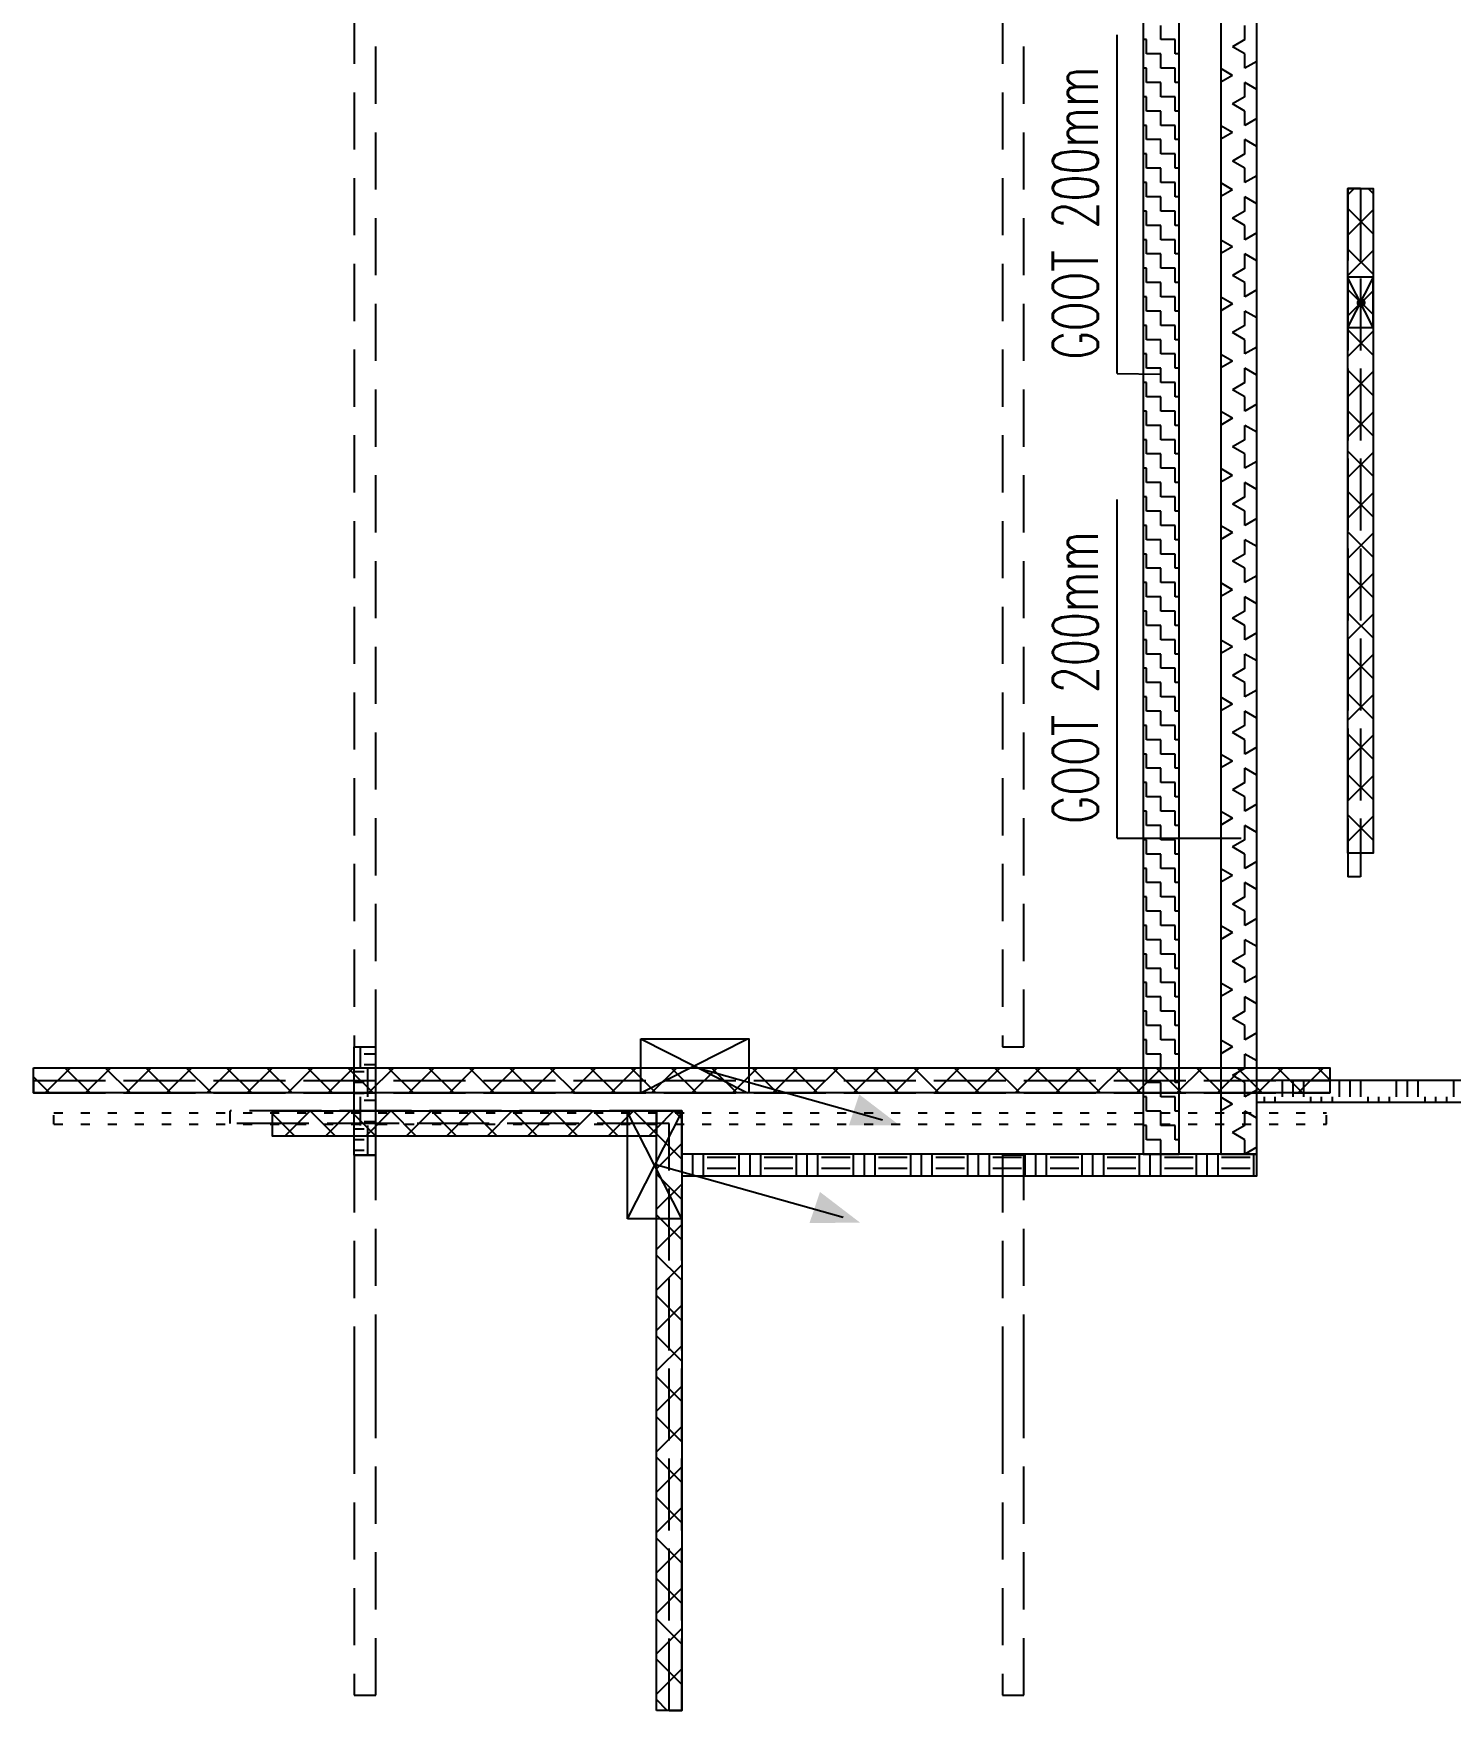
# Model space of a CAD drawing. Header units: millimetres. Extents: x -3262 to 113612, y 0 to 217318.
# Drawn here: x 55027 to 62897, y 26138 to 35454 of the extents above; entities that cross this region are included whole.
import ezdxf

# ---------------------------------------------------------------- set-up
doc = ezdxf.new("R2010")
doc.units = ezdxf.units.MM
doc.header["$LTSCALE"] = 100
for name, pattern in [('E_GOOT3', [5, 4, -1]), ('HIDDEN2', [4.7625, 3.175, -1.5875]), ('SMALL_DASH', [1.5, 0.5, -1])]:
    doc.linetypes.add(name, pattern=pattern)
for name, color, linetype in [('ByLayer', 2, 'Continuous'), ('EL6131--_ENERGIEBEDR (1996)', 2, 'Continuous'), ('EL6131--_GEBOUWINST (1996)', 2, 'Continuous'), ('EL6131--_WG', 3, 'Continuous'), ('EL6131--_WG_D', 52, 'Continuous')]:
    doc.layers.add(name, color=color, linetype=linetype)
doc.styles.add('buro-018', font='BUROFONT.shx', dxfattribs={"height": 180})
doc.styles.add('ROMANS', font='ROMANS', dxfattribs={"width": 0.7})

# ---------------------------------------------------------------- blocks, each defined once
blk = doc.blocks.new('*X57')
at = {"color": 0}
for p, q in [((11037.842437, 19569.085752), (11097.8874, 19629.130715)), ((11268.2465, 19489.130715), (11128.2465, 19629.130715)), ((11182.393803, 19489.130715), (11322.393803, 19629.130715)), ((11492.752903, 19489.130715), (11352.752903, 19629.130715)), ((11406.900206, 19489.130715), (11546.900206, 19629.130715)), ((11717.259306, 19489.130715), (11577.259306, 19629.130715)), ((11631.406609, 19489.130715), (11771.406609, 19629.130715)), ((11941.765709, 19489.130715), (11801.765709, 19629.130715)), ((11855.913012, 19489.130715), (11995.913012, 19629.130715)), ((12166.272112, 19489.130715), (12026.272112, 19629.130715)), ((12080.419415, 19489.130715), (12220.419415, 19629.130715)), ((12390.778515, 19489.130715), (12250.778515, 19629.130715)), ((12304.925818, 19489.130715), (12444.925818, 19629.130715)), ((12615.284918, 19489.130715), (12475.284918, 19629.130715)), ((12529.432221, 19489.130715), (12669.432221, 19629.130715)), ((12839.791321, 19489.130715), (12699.791321, 19629.130715)), ((12753.938624, 19489.130715), (12893.938624, 19629.130715)), ((13064.297724, 19489.130715), (12924.297724, 19629.130715)), ((12978.445027, 19489.130715), (13118.445027, 19629.130715)), ((13288.804127, 19489.130715), (13148.804127, 19629.130715)), ((13202.95143, 19489.130715), (13342.95143, 19629.130715)), ((13513.31053, 19489.130715), (13373.31053, 19629.130715)), ((13427.457833, 19489.130715), (13567.457833, 19629.130715)), ((13737.816933, 19489.130715), (13597.816933, 19629.130715)), ((13651.964236, 19489.130715), (13791.964236, 19629.130715)), ((13962.323336, 19489.130715), (13822.323336, 19629.130715)), ((13876.470639, 19489.130715), (14016.470639, 19629.130715)), ((14186.829739, 19489.130715), (14046.829739, 19629.130715)), ((14100.977042, 19489.130715), (14240.977042, 19629.130715)), ((14368.342437, 19532.12442), (14271.336142, 19629.130715)), ((11043.740097, 19489.130715), (11037.842437, 19495.028375)), ((14325.483445, 19489.130715), (14368.342437, 19531.989706))]:
    blk.add_line(p, q, dxfattribs=at)
blk = doc.blocks.new('*X58')
at = {"color": 0}
for p, q in [((14228.342437, 21637.053737), (14352.579651, 21761.290951)), ((14368.342437, 21552.682048), (14228.342437, 21692.682048)), ((14228.342437, 21412.547334), (14368.342437, 21552.547334)), ((14368.342437, 21328.175645), (14228.342437, 21468.175645)), ((14228.342437, 21188.040931), (14368.342437, 21328.040931)), ((14368.342437, 21103.669242), (14228.342437, 21243.669242)), ((14228.342437, 20963.534528), (14368.342437, 21103.534528)), ((14368.342437, 20879.162838), (14228.342437, 21019.162838)), ((14228.342437, 20739.028124), (14368.342437, 20879.028124)), ((14368.342437, 20654.656435), (14228.342437, 20794.656435)), ((14228.342437, 20514.521721), (14368.342437, 20654.521721)), ((14368.342437, 20430.150032), (14228.342437, 20570.150032)), ((14228.342437, 20290.015318), (14368.342437, 20430.015318)), ((14368.342437, 20205.643629), (14228.342437, 20345.643629)), ((14228.342437, 20065.508915), (14368.342437, 20205.508915)), ((14368.342437, 19981.137226), (14228.342437, 20121.137226)), ((14228.342437, 19841.002512), (14368.342437, 19981.002512)), ((14368.342437, 19756.630823), (14228.342437, 19896.630823)), ((14240.977042, 19629.130715), (14368.342437, 19756.496109)), ((14271.336142, 19629.130715), (14228.342437, 19672.12442))]:
    blk.add_line(p, q, dxfattribs=at)
blk = doc.blocks.new('*X59')
at = {"color": 0}
for p, q in [((14468.342437, 22999.585752), (14557.8874, 23089.130715)), ((14608.342437, 22884.226869), (14468.342437, 23024.226869)), ((14468.342437, 22775.079349), (14608.342437, 22915.079349)), ((14608.342437, 22659.720466), (14468.342437, 22799.720466)), ((14468.342437, 22550.572946), (14608.342437, 22690.572946)), ((14608.342437, 22435.214063), (14468.342437, 22575.214063)), ((14468.342437, 22326.066543), (14608.342437, 22466.066543)), ((14608.342437, 22210.70766), (14468.342437, 22350.70766)), ((14468.342437, 22101.56014), (14608.342437, 22241.56014)), ((14608.342437, 21986.201257), (14468.342437, 22126.201257)), ((14468.342437, 21877.053737), (14608.342437, 22017.053737)), ((14608.342437, 21761.694854), (14468.342437, 21901.694854)), ((14468.342437, 21652.547334), (14608.342437, 21792.547334)), ((14608.342437, 21537.188451), (14468.342437, 21677.188451)), ((14468.342437, 21428.040931), (14608.342437, 21568.040931)), ((14608.342437, 21312.682048), (14468.342437, 21452.682048)), ((14468.342437, 21203.534528), (14608.342437, 21343.534528)), ((14608.342437, 21088.175645), (14468.342437, 21228.175645)), ((14468.342437, 20979.028124), (14608.342437, 21119.028124)), ((14608.342437, 20863.669242), (14468.342437, 21003.669242)), ((14468.342437, 20754.521721), (14608.342437, 20894.521721)), ((14608.342437, 20639.162838), (14468.342437, 20779.162838)), ((14468.342437, 20530.015318), (14608.342437, 20670.015318)), ((14608.342437, 20414.656435), (14468.342437, 20554.656435)), ((14468.342437, 20305.508915), (14608.342437, 20445.508915)), ((14608.342437, 20190.150032), (14468.342437, 20330.150032)), ((14468.342437, 20081.002512), (14608.342437, 20221.002512)), ((14608.342437, 19965.643629), (14468.342437, 20105.643629)), ((14468.342437, 19856.496109), (14608.342437, 19996.496109)), ((14608.342437, 19741.137226), (14468.342437, 19881.137226)), ((14468.342437, 19631.989706), (14608.342437, 19771.989706)), ((14608.342437, 19516.630823), (14468.342437, 19656.630823)), ((14468.342437, 19407.483303), (14608.342437, 19547.483303)), ((14608.342437, 19292.12442), (14468.342437, 19432.12442)), ((14468.342437, 19182.9769), (14608.342437, 19322.9769)), ((14608.342437, 19067.618017), (14468.342437, 19207.618017)), ((14468.342437, 18958.470497), (14608.342437, 19098.470497)), ((14608.342437, 18843.111614), (14468.342437, 18983.111614)), ((14468.342437, 18733.964094), (14608.342437, 18873.964094)), ((14608.342437, 18618.605211), (14468.342437, 18758.605211)), ((14468.342437, 18509.457691), (14608.342437, 18649.457691)), ((14608.342437, 18394.098808), (14468.342437, 18534.098808)), ((14468.342437, 18284.951288), (14608.342437, 18424.951288)), ((14608.342437, 18169.592405), (14468.342437, 18309.592405)), ((14468.342437, 18060.444885), (14608.342437, 18200.444885)), ((14608.342437, 17945.086002), (14468.342437, 18085.086002)), ((14468.342437, 17835.938482), (14608.342437, 17975.938482)), ((14608.342437, 17720.579599), (14468.342437, 17860.579599)), ((14468.342437, 17611.432079), (14608.342437, 17751.432079)), ((14608.342437, 17496.073196), (14468.342437, 17636.073196)), ((14468.342437, 17386.925676), (14608.342437, 17526.925676)), ((14608.342437, 17271.566793), (14468.342437, 17411.566793)), ((14468.342437, 17162.419273), (14608.342437, 17302.419273)), ((14608.342437, 17047.06039), (14468.342437, 17187.06039)), ((14468.342437, 16937.91287), (14608.342437, 17077.91287)), ((14608.342437, 16822.553987), (14468.342437, 16962.553987)), ((14468.342437, 16713.406467), (14608.342437, 16853.406467)), ((14608.342437, 16598.047584), (14468.342437, 16738.047584)), ((14468.342437, 16488.900064), (14608.342437, 16628.900064)), ((14608.342437, 16373.541181), (14468.342437, 16513.541181)), ((14468.342437, 16264.393661), (14608.342437, 16404.393661)), ((14608.342437, 16149.034778), (14468.342437, 16289.034778)), ((14468.342437, 16039.887258), (14608.342437, 16179.887258)), ((14608.342437, 15924.528375), (14468.342437, 16064.528375)), ((14542.092297, 15889.130715), (14608.342437, 15955.380855))]:
    blk.add_line(p, q, dxfattribs=at)
blk = doc.blocks.new('*X60')
at = {"color": 0}
for p, q in [((16006.272112, 15649.130715), (15866.272112, 15789.130715)), ((15873.637118, 15649.130715), (16013.637118, 15789.130715)), ((16230.778515, 15649.130715), (16090.778515, 15789.130715)), ((16098.143521, 15649.130715), (16238.143521, 15789.130715)), ((16455.284918, 15649.130715), (16315.284918, 15789.130715)), ((16322.649924, 15649.130715), (16462.649924, 15789.130715)), ((16679.791321, 15649.130715), (16539.791321, 15789.130715)), ((16547.156327, 15649.130715), (16687.156327, 15789.130715)), ((16904.297724, 15649.130715), (16764.297724, 15789.130715)), ((16771.66273, 15649.130715), (16911.66273, 15789.130715)), ((17128.804127, 15649.130715), (16988.804127, 15789.130715)), ((16996.169133, 15649.130715), (17136.169133, 15789.130715)), ((17353.31053, 15649.130715), (17213.31053, 15789.130715)), ((17220.675536, 15649.130715), (17360.675536, 15789.130715)), ((17577.816933, 15649.130715), (17437.816933, 15789.130715)), ((17445.181939, 15649.130715), (17585.181939, 15789.130715)), ((17802.323336, 15649.130715), (17662.323336, 15789.130715)), ((17669.688342, 15649.130715), (17809.688342, 15789.130715)), ((18026.829739, 15649.130715), (17886.829739, 15789.130715)), ((17894.194745, 15649.130715), (18034.194745, 15789.130715)), ((18251.336142, 15649.130715), (18111.336142, 15789.130715)), ((18118.701148, 15649.130715), (18258.701148, 15789.130715)), ((18475.842545, 15649.130715), (18335.842545, 15789.130715)), ((18343.207551, 15649.130715), (18483.207551, 15789.130715)), ((18700.348948, 15649.130715), (18560.348948, 15789.130715)), ((18567.713954, 15649.130715), (18707.713954, 15789.130715)), ((18924.855351, 15649.130715), (18784.855351, 15789.130715)), ((18792.220357, 15649.130715), (18932.220357, 15789.130715)), ((19149.361754, 15649.130715), (19009.361754, 15789.130715)), ((19016.72676, 15649.130715), (19156.72676, 15789.130715)), ((19373.868157, 15649.130715), (19233.868157, 15789.130715)), ((19241.233163, 15649.130715), (19381.233163, 15789.130715)), ((19493.342437, 15754.162838), (19458.37456, 15789.130715)), ((19465.739566, 15649.130715), (19493.342437, 15676.733585))]:
    blk.add_line(p, q, dxfattribs=at)
blk = doc.blocks.new('NV-1')
at = {"layer": 'ByLayer'}
for p, q in [((0, 4), (7.91, 0)), ((0, 0), (7.91, 4))]:
    blk.add_line(p, q, dxfattribs=at)
blk.add_lwpolyline([(0, 0), (8, 0), (8, 4), (0, 4)], close=True, dxfattribs=at)
blk = doc.blocks.new('*X63')
at = {"color": 0}
for p, q in [((14122.594292, 21272.5), (14128.75, 21272.5)), ((14148.59375, 21252.65625), (14148.59375, 21307.343517)), ((14208.125, 21252.65625), (14208.125, 21307.343517)), ((14267.65625, 21252.65625), (14267.65625, 21307.343517)), ((14287.5, 21272.5), (14446.25, 21272.5)), ((14307.34375, 21187.343517), (14307.34375, 21252.65625)), ((14366.875, 21187.343517), (14366.875, 21252.65625)), ((14426.40625, 21187.343517), (14426.40625, 21252.65625)), ((14466.09375, 21252.65625), (14466.09375, 21307.343517)), ((14525.625, 21252.65625), (14525.625, 21307.343517)), ((14585.15625, 21252.65625), (14585.15625, 21307.343517)), ((14605, 21272.5), (14724.835696, 21272.5)), ((14624.84375, 21187.343517), (14624.84375, 21252.65625)), ((14684.375, 21187.343517), (14684.375, 21252.65625)), ((14128.75, 21232.8125), (14287.5, 21232.8125)), ((14446.25, 21232.8125), (14605, 21232.8125))]:
    blk.add_line(p, q, dxfattribs=at)
blk = doc.blocks.new('PIJL-UIT')
at = {"layer": 'ByLayer', "color": 2}
blk.add_line((0, 0), (2.92, 10.41), dxfattribs=at)
blk.add_solid([(3.228, 11.35), (1.515, 9.111), (3.239, 8.536)], dxfattribs=at)
blk = doc.blocks.new('*X65')
at = {"color": 0}
for p, q in [((14128.342437, 16906.875), (14128.75, 16906.875)), ((14128.75, 16906.875), (14128.75, 16926.066943)), ((14208.125, 16906.875), (14287.5, 16906.875)), ((14208.125, 16827.5), (14208.125, 16906.875)), ((14287.5, 16906.875), (14287.5, 16926.066943)), ((14366.875, 16906.875), (14446.25, 16906.875)), ((14366.875, 16827.5), (14366.875, 16906.875)), ((14446.25, 16906.875), (14446.25, 16926.066943)), ((14525.625, 16906.875), (14605, 16906.875)), ((14525.625, 16827.5), (14525.625, 16906.875)), ((14605, 16906.875), (14605, 16926.066943)), ((14684.375, 16906.875), (14763.75, 16906.875)), ((14684.375, 16827.5), (14684.375, 16906.875)), ((14763.75, 16906.875), (14763.75, 16926.066943)), ((14843.125, 16906.875), (14922.5, 16906.875)), ((14843.125, 16827.5), (14843.125, 16906.875)), ((14922.5, 16906.875), (14922.5, 16926.066943)), ((15001.875, 16906.875), (15081.25, 16906.875)), ((15001.875, 16827.5), (15001.875, 16906.875)), ((15081.25, 16906.875), (15081.25, 16926.066943)), ((15160.625, 16906.875), (15240, 16906.875)), ((15160.625, 16827.5), (15160.625, 16906.875)), ((15240, 16906.875), (15240, 16926.066943)), ((15319.375, 16906.875), (15398.75, 16906.875)), ((15319.375, 16827.5), (15319.375, 16906.875)), ((15398.75, 16906.875), (15398.75, 16926.066943)), ((15478.125, 16906.875), (15557.5, 16906.875)), ((15478.125, 16827.5), (15478.125, 16906.875)), ((15557.5, 16906.875), (15557.5, 16926.066943)), ((15636.875, 16906.875), (15716.25, 16906.875)), ((15636.875, 16827.5), (15636.875, 16906.875)), ((15716.25, 16906.875), (15716.25, 16926.066943)), ((15795.625, 16906.875), (15875, 16906.875)), ((15795.625, 16827.5), (15795.625, 16906.875)), ((15875, 16906.875), (15875, 16926.066943)), ((15954.375, 16906.875), (16033.75, 16906.875)), ((15954.375, 16827.5), (15954.375, 16906.875)), ((16033.75, 16906.875), (16033.75, 16926.066943)), ((16113.125, 16906.875), (16192.5, 16906.875)), ((16113.125, 16827.5), (16113.125, 16906.875)), ((16192.5, 16906.875), (16192.5, 16926.066943)), ((16271.875, 16906.875), (16351.25, 16906.875)), ((16271.875, 16827.5), (16271.875, 16906.875)), ((16351.25, 16906.875), (16351.25, 16926.066943)), ((16430.625, 16906.875), (16510, 16906.875)), ((16430.625, 16827.5), (16430.625, 16906.875)), ((16510, 16906.875), (16510, 16926.066943)), ((16589.375, 16906.875), (16668.75, 16906.875)), ((16589.375, 16827.5), (16589.375, 16906.875)), ((16668.75, 16906.875), (16668.75, 16926.066943)), ((16748.125, 16906.875), (16827.5, 16906.875)), ((16748.125, 16827.5), (16748.125, 16906.875)), ((16827.5, 16906.875), (16827.5, 16926.066943)), ((16906.875, 16906.875), (16986.25, 16906.875)), ((16906.875, 16827.5), (16906.875, 16906.875)), ((16986.25, 16906.875), (16986.25, 16926.066943)), ((17065.625, 16906.875), (17145, 16906.875)), ((17065.625, 16827.5), (17065.625, 16906.875)), ((17145, 16906.875), (17145, 16926.066943)), ((17224.375, 16906.875), (17303.75, 16906.875)), ((17224.375, 16827.5), (17224.375, 16906.875)), ((17303.75, 16906.875), (17303.75, 16926.066943)), ((17383.125, 16906.875), (17462.5, 16906.875)), ((17383.125, 16827.5), (17383.125, 16906.875)), ((17462.5, 16906.875), (17462.5, 16926.066943)), ((17541.875, 16906.875), (17621.25, 16906.875)), ((17541.875, 16827.5), (17541.875, 16906.875)), ((17621.25, 16906.875), (17621.25, 16926.066943)), ((17700.625, 16906.875), (17780, 16906.875)), ((17700.625, 16827.5), (17700.625, 16906.875)), ((17780, 16906.875), (17780, 16926.066943)), ((17859.375, 16906.875), (17938.75, 16906.875)), ((17859.375, 16827.5), (17859.375, 16906.875)), ((17938.75, 16906.875), (17938.75, 16926.066943)), ((18018.125, 16906.875), (18097.5, 16906.875)), ((18018.125, 16827.5), (18018.125, 16906.875)), ((18097.5, 16906.875), (18097.5, 16926.066943)), ((18176.875, 16906.875), (18256.25, 16906.875)), ((18176.875, 16827.5), (18176.875, 16906.875)), ((18256.25, 16906.875), (18256.25, 16926.066943)), ((18335.625, 16906.875), (18415, 16906.875)), ((18335.625, 16827.5), (18335.625, 16906.875)), ((18415, 16906.875), (18415, 16926.066943)), ((18494.375, 16906.875), (18573.75, 16906.875)), ((18494.375, 16827.5), (18494.375, 16906.875)), ((18573.75, 16906.875), (18573.75, 16926.066943)), ((18653.125, 16906.875), (18732.5, 16906.875)), ((18653.125, 16827.5), (18653.125, 16906.875)), ((18732.5, 16906.875), (18732.5, 16926.066943)), ((18811.875, 16906.875), (18891.25, 16906.875)), ((18811.875, 16827.5), (18811.875, 16906.875)), ((18891.25, 16906.875), (18891.25, 16926.066943)), ((18970.625, 16906.875), (19050, 16906.875)), ((18970.625, 16827.5), (18970.625, 16906.875)), ((19050, 16906.875), (19050, 16926.066943)), ((19129.375, 16906.875), (19208.75, 16906.875)), ((19129.375, 16827.5), (19129.375, 16906.875)), ((19208.75, 16906.875), (19208.75, 16926.066943)), ((19288.125, 16906.875), (19367.5, 16906.875)), ((19288.125, 16827.5), (19288.125, 16906.875)), ((19367.5, 16906.875), (19367.5, 16926.066943)), ((19446.875, 16906.875), (19526.25, 16906.875)), ((19446.875, 16827.5), (19446.875, 16906.875)), ((19526.25, 16906.875), (19526.25, 16926.066943)), ((19605.625, 16906.875), (19685, 16906.875)), ((19605.625, 16827.5), (19605.625, 16906.875)), ((19685, 16906.875), (19685, 16926.066943)), ((19764.375, 16906.875), (19843.75, 16906.875)), ((19764.375, 16827.5), (19764.375, 16906.875)), ((19843.75, 16906.875), (19843.75, 16926.066943)), ((19923.125, 16906.875), (20002.5, 16906.875)), ((19923.125, 16827.5), (19923.125, 16906.875)), ((20002.5, 16906.875), (20002.5, 16926.066943)), ((20081.875, 16906.875), (20161.25, 16906.875)), ((20081.875, 16827.5), (20081.875, 16906.875)), ((20161.25, 16906.875), (20161.25, 16926.066943)), ((20240.625, 16906.875), (20320, 16906.875)), ((20240.625, 16827.5), (20240.625, 16906.875)), ((20320, 16906.875), (20320, 16926.066943)), ((14128.75, 16827.5), (14208.125, 16827.5)), ((14128.75, 16748.125), (14128.75, 16827.5)), ((14287.5, 16827.5), (14366.875, 16827.5)), ((14287.5, 16748.125), (14287.5, 16827.5)), ((14446.25, 16827.5), (14525.625, 16827.5)), ((14446.25, 16748.125), (14446.25, 16827.5)), ((14605, 16827.5), (14684.375, 16827.5)), ((14605, 16748.125), (14605, 16827.5)), ((14763.75, 16827.5), (14843.125, 16827.5)), ((14763.75, 16748.125), (14763.75, 16827.5)), ((14922.5, 16827.5), (15001.875, 16827.5)), ((14922.5, 16748.125), (14922.5, 16827.5)), ((15081.25, 16827.5), (15160.625, 16827.5)), ((15081.25, 16748.125), (15081.25, 16827.5)), ((15240, 16827.5), (15319.375, 16827.5)), ((15240, 16748.125), (15240, 16827.5)), ((15398.75, 16827.5), (15478.125, 16827.5)), ((15398.75, 16748.125), (15398.75, 16827.5)), ((15557.5, 16827.5), (15636.875, 16827.5)), ((15557.5, 16748.125), (15557.5, 16827.5)), ((15716.25, 16827.5), (15795.625, 16827.5)), ((15716.25, 16748.125), (15716.25, 16827.5)), ((15875, 16827.5), (15954.375, 16827.5)), ((15875, 16748.125), (15875, 16827.5)), ((16033.75, 16827.5), (16113.125, 16827.5)), ((16033.75, 16748.125), (16033.75, 16827.5)), ((16192.5, 16827.5), (16271.875, 16827.5)), ((16192.5, 16748.125), (16192.5, 16827.5)), ((16351.25, 16827.5), (16430.625, 16827.5)), ((16351.25, 16748.125), (16351.25, 16827.5)), ((16510, 16827.5), (16589.375, 16827.5)), ((16510, 16748.125), (16510, 16827.5)), ((16668.75, 16827.5), (16748.125, 16827.5)), ((16668.75, 16748.125), (16668.75, 16827.5)), ((16827.5, 16827.5), (16906.875, 16827.5)), ((16827.5, 16748.125), (16827.5, 16827.5)), ((16986.25, 16827.5), (17065.625, 16827.5)), ((16986.25, 16748.125), (16986.25, 16827.5)), ((17145, 16827.5), (17224.375, 16827.5)), ((17145, 16748.125), (17145, 16827.5)), ((17303.75, 16827.5), (17383.125, 16827.5)), ((17303.75, 16748.125), (17303.75, 16827.5)), ((17462.5, 16827.5), (17541.875, 16827.5)), ((17462.5, 16748.125), (17462.5, 16827.5)), ((17621.25, 16827.5), (17700.625, 16827.5)), ((17621.25, 16748.125), (17621.25, 16827.5)), ((17780, 16827.5), (17859.375, 16827.5)), ((17780, 16748.125), (17780, 16827.5)), ((17938.75, 16827.5), (18018.125, 16827.5)), ((17938.75, 16748.125), (17938.75, 16827.5)), ((18097.5, 16827.5), (18176.875, 16827.5)), ((18097.5, 16748.125), (18097.5, 16827.5)), ((18256.25, 16827.5), (18335.625, 16827.5)), ((18256.25, 16748.125), (18256.25, 16827.5)), ((18415, 16827.5), (18494.375, 16827.5)), ((18415, 16748.125), (18415, 16827.5)), ((18573.75, 16827.5), (18653.125, 16827.5)), ((18573.75, 16748.125), (18573.75, 16827.5)), ((18732.5, 16827.5), (18811.875, 16827.5)), ((18732.5, 16748.125), (18732.5, 16827.5)), ((18891.25, 16827.5), (18970.625, 16827.5)), ((18891.25, 16748.125), (18891.25, 16827.5)), ((19050, 16827.5), (19129.375, 16827.5)), ((19050, 16748.125), (19050, 16827.5)), ((19208.75, 16827.5), (19288.125, 16827.5)), ((19208.75, 16748.125), (19208.75, 16827.5)), ((19367.5, 16827.5), (19446.875, 16827.5)), ((19367.5, 16748.125), (19367.5, 16827.5)), ((19526.25, 16827.5), (19605.625, 16827.5)), ((19526.25, 16748.125), (19526.25, 16827.5)), ((19685, 16827.5), (19764.375, 16827.5)), ((19685, 16748.125), (19685, 16827.5)), ((19843.75, 16827.5), (19923.125, 16827.5)), ((19843.75, 16748.125), (19843.75, 16827.5)), ((20002.5, 16827.5), (20081.875, 16827.5)), ((20002.5, 16748.125), (20002.5, 16827.5)), ((20161.25, 16827.5), (20240.625, 16827.5)), ((20161.25, 16748.125), (20161.25, 16827.5)), ((20320, 16827.5), (20399.375, 16827.5)), ((20320, 16748.125), (20320, 16827.5)), ((14128.342437, 16748.125), (14128.75, 16748.125)), ((14208.125, 16748.125), (14287.5, 16748.125)), ((14208.125, 16726.066943), (14208.125, 16748.125)), ((14366.875, 16748.125), (14446.25, 16748.125)), ((14366.875, 16726.066943), (14366.875, 16748.125)), ((14525.625, 16748.125), (14605, 16748.125)), ((14525.625, 16726.066943), (14525.625, 16748.125)), ((14684.375, 16748.125), (14763.75, 16748.125)), ((14684.375, 16726.066943), (14684.375, 16748.125)), ((14843.125, 16748.125), (14922.5, 16748.125)), ((14843.125, 16726.066943), (14843.125, 16748.125)), ((15001.875, 16748.125), (15081.25, 16748.125)), ((15001.875, 16726.066943), (15001.875, 16748.125)), ((15160.625, 16748.125), (15240, 16748.125)), ((15160.625, 16726.066943), (15160.625, 16748.125)), ((15319.375, 16748.125), (15398.75, 16748.125)), ((15319.375, 16726.066943), (15319.375, 16748.125)), ((15478.125, 16748.125), (15557.5, 16748.125)), ((15478.125, 16726.066943), (15478.125, 16748.125)), ((15636.875, 16748.125), (15716.25, 16748.125)), ((15636.875, 16726.066943), (15636.875, 16748.125)), ((15795.625, 16748.125), (15875, 16748.125)), ((15795.625, 16726.066943), (15795.625, 16748.125)), ((15954.375, 16748.125), (16033.75, 16748.125)), ((15954.375, 16726.066943), (15954.375, 16748.125)), ((16113.125, 16748.125), (16192.5, 16748.125)), ((16113.125, 16726.066943), (16113.125, 16748.125)), ((16271.875, 16748.125), (16351.25, 16748.125)), ((16271.875, 16726.066943), (16271.875, 16748.125)), ((16430.625, 16748.125), (16510, 16748.125)), ((16430.625, 16726.066943), (16430.625, 16748.125)), ((16589.375, 16748.125), (16668.75, 16748.125)), ((16589.375, 16726.066943), (16589.375, 16748.125)), ((16748.125, 16748.125), (16827.5, 16748.125)), ((16748.125, 16726.066943), (16748.125, 16748.125)), ((16906.875, 16748.125), (16986.25, 16748.125)), ((16906.875, 16726.066943), (16906.875, 16748.125)), ((17065.625, 16748.125), (17145, 16748.125)), ((17065.625, 16726.066943), (17065.625, 16748.125)), ((17224.375, 16748.125), (17303.75, 16748.125)), ((17224.375, 16726.066943), (17224.375, 16748.125)), ((17383.125, 16748.125), (17462.5, 16748.125)), ((17383.125, 16726.066943), (17383.125, 16748.125)), ((17541.875, 16748.125), (17621.25, 16748.125)), ((17541.875, 16726.066943), (17541.875, 16748.125)), ((17700.625, 16748.125), (17780, 16748.125)), ((17700.625, 16726.066943), (17700.625, 16748.125)), ((17859.375, 16748.125), (17938.75, 16748.125)), ((17859.375, 16726.066943), (17859.375, 16748.125)), ((18018.125, 16748.125), (18097.5, 16748.125)), ((18018.125, 16726.066943), (18018.125, 16748.125)), ((18176.875, 16748.125), (18256.25, 16748.125)), ((18176.875, 16726.066943), (18176.875, 16748.125)), ((18335.625, 16748.125), (18415, 16748.125)), ((18335.625, 16726.066943), (18335.625, 16748.125)), ((18494.375, 16748.125), (18573.75, 16748.125)), ((18494.375, 16726.066943), (18494.375, 16748.125)), ((18653.125, 16748.125), (18732.5, 16748.125)), ((18653.125, 16726.066943), (18653.125, 16748.125)), ((18811.875, 16748.125), (18891.25, 16748.125)), ((18811.875, 16726.066943), (18811.875, 16748.125)), ((18970.625, 16748.125), (19050, 16748.125)), ((18970.625, 16726.066943), (18970.625, 16748.125)), ((19129.375, 16748.125), (19208.75, 16748.125)), ((19129.375, 16726.066943), (19129.375, 16748.125)), ((19288.125, 16748.125), (19367.5, 16748.125)), ((19288.125, 16726.066943), (19288.125, 16748.125)), ((19446.875, 16748.125), (19526.25, 16748.125)), ((19446.875, 16726.066943), (19446.875, 16748.125)), ((19605.625, 16748.125), (19685, 16748.125)), ((19605.625, 16726.066943), (19605.625, 16748.125)), ((19764.375, 16748.125), (19843.75, 16748.125)), ((19764.375, 16726.066943), (19764.375, 16748.125)), ((19923.125, 16748.125), (20002.5, 16748.125)), ((19923.125, 16726.066943), (19923.125, 16748.125)), ((20081.875, 16748.125), (20161.25, 16748.125)), ((20081.875, 16726.066943), (20081.875, 16748.125)), ((20240.625, 16748.125), (20320, 16748.125)), ((20240.625, 16726.066943), (20240.625, 16748.125))]:
    blk.add_line(p, q, dxfattribs=at)
blk = doc.blocks.new('*X95')
at = {"color": 0}
for p, q in [((14406.558233, 16429.040695), (14368.879336, 16494.302459)), ((14406.561618, 16429.043685), (14444.238789, 16494.302459)), ((14724.058176, 16429.040663), (14686.37926, 16494.302459)), ((14724.061561, 16429.043718), (14761.738713, 16494.302459)), ((15041.558119, 16429.04063), (15003.879184, 16494.302459)), ((15041.561504, 16429.043751), (15079.238637, 16494.302459)), ((15359.058062, 16429.040597), (15321.379108, 16494.302459)), ((15359.061447, 16429.043783), (15396.738561, 16494.302459)), ((15676.558005, 16429.040564), (15638.879032, 16494.302459)), ((15676.56139, 16429.043816), (15714.238486, 16494.302459)), ((15994.057948, 16429.040531), (15956.378956, 16494.302459)), ((15994.061334, 16429.043849), (16031.73841, 16494.302459)), ((16311.557891, 16429.040498), (16273.87888, 16494.302459)), ((16311.561277, 16429.043882), (16349.238334, 16494.302459)), ((16629.057834, 16429.040465), (16591.378805, 16494.302459)), ((16629.06122, 16429.043915), (16666.738258, 16494.302459)), ((16946.557777, 16429.040433), (16908.878729, 16494.302459)), ((16946.561163, 16429.043948), (16984.238182, 16494.302459)), ((17264.05772, 16429.0404), (17226.378653, 16494.302459)), ((17264.061106, 16429.043981), (17301.738106, 16494.302459)), ((17581.557664, 16429.040367), (17543.878577, 16494.302459)), ((17581.561049, 16429.044013), (17619.23803, 16494.302459)), ((17899.057607, 16429.040334), (17861.378501, 16494.302459)), ((17899.060992, 16429.044046), (17936.737954, 16494.302459)), ((18216.55755, 16429.040301), (18178.878425, 16494.302459)), ((18216.560935, 16429.044079), (18254.237879, 16494.302459)), ((18534.057493, 16429.040268), (18496.378349, 16494.302459)), ((18534.060878, 16429.044112), (18571.737803, 16494.302459)), ((18851.557436, 16429.040236), (18813.878274, 16494.302459)), ((18851.560821, 16429.044145), (18889.237727, 16494.302459)), ((19169.057379, 16429.040203), (19131.378198, 16494.302459)), ((19169.060765, 16429.044178), (19206.737651, 16494.302459)), ((19486.557322, 16429.04017), (19448.878122, 16494.302459)), ((19486.560708, 16429.04421), (19524.237575, 16494.302459)), ((19804.057265, 16429.040137), (19766.378046, 16494.302459)), ((19804.060651, 16429.044243), (19841.737499, 16494.302459)), ((20121.557208, 16429.040104), (20083.87797, 16494.302459)), ((20121.560594, 16429.044276), (20159.237423, 16494.302459)), ((14208.124147, 16360.302902), (14247.811647, 16429.043668)), ((14287.495761, 16360.299945), (14247.808261, 16429.040712)), ((14525.62409, 16360.302935), (14565.31159, 16429.043701)), ((14604.995704, 16360.299913), (14565.308204, 16429.040679)), ((14843.124033, 16360.302968), (14882.811533, 16429.043734)), ((14922.495647, 16360.29988), (14882.808147, 16429.040646)), ((15160.623976, 16360.303001), (15200.311476, 16429.043767)), ((15239.99559, 16360.299847), (15200.30809, 16429.040613)), ((15478.123919, 16360.303033), (15517.811419, 16429.0438)), ((15557.495533, 16360.299814), (15517.808033, 16429.04058)), ((15795.623862, 16360.303066), (15835.311362, 16429.043833)), ((15874.995477, 16360.299781), (15835.307977, 16429.040548)), ((16113.123805, 16360.303099), (16152.811305, 16429.043866)), ((16192.49542, 16360.299748), (16152.80792, 16429.040515)), ((16430.623748, 16360.303132), (16470.311248, 16429.043898)), ((16509.995363, 16360.299715), (16470.307863, 16429.040482)), ((16748.123691, 16360.303165), (16787.811191, 16429.043931)), ((16827.495306, 16360.299683), (16787.807806, 16429.040449)), ((17065.623634, 16360.303198), (17105.311134, 16429.043964)), ((17144.995249, 16360.29965), (17105.307749, 16429.040416)), ((17383.123578, 16360.303231), (17422.811078, 16429.043997)), ((17462.495192, 16360.299617), (17422.807692, 16429.040383)), ((17700.623521, 16360.303263), (17740.311021, 16429.04403)), ((17779.995135, 16360.299584), (17740.307635, 16429.040351)), ((18018.123464, 16360.303296), (18057.810964, 16429.044063)), ((18097.495078, 16360.299551), (18057.807578, 16429.040318)), ((18335.623407, 16360.303329), (18375.310907, 16429.044095)), ((18414.995021, 16360.299518), (18375.307521, 16429.040285)), ((18653.12335, 16360.303362), (18692.81085, 16429.044128)), ((18732.494964, 16360.299486), (18692.807464, 16429.040252)), ((18970.623293, 16360.303395), (19010.310793, 16429.044161)), ((19049.994908, 16360.299453), (19010.307408, 16429.040219)), ((19288.123236, 16360.303428), (19327.810736, 16429.044194)), ((19367.494851, 16360.29942), (19327.807351, 16429.040186)), ((19605.623179, 16360.30346), (19645.310679, 16429.044227)), ((19684.994794, 16360.299387), (19645.307294, 16429.040153)), ((19923.123122, 16360.303493), (19962.810622, 16429.04426)), ((20002.494737, 16360.299354), (19962.807237, 16429.040121)), ((20240.623065, 16360.303526), (20280.310565, 16429.044293)), ((20319.99468, 16360.299321), (20280.30718, 16429.040088)), ((14166.849465, 16294.302459), (14128.745789, 16360.299962)), ((14128.75, 16360.2985), (14208.125, 16360.2985)), ((14287.5, 16360.2985), (14366.875, 16360.2985)), ((14328.768735, 16294.302459), (14366.874118, 16360.302918)), ((14484.34939, 16294.302459), (14446.245733, 16360.299929)), ((14446.25, 16360.2985), (14525.625, 16360.2985)), ((14605, 16360.2985), (14684.375, 16360.2985)), ((14646.268659, 16294.302459), (14684.374061, 16360.302951)), ((14801.849314, 16294.302459), (14763.745676, 16360.299896)), ((14763.75, 16360.2985), (14843.125, 16360.2985)), ((14922.5, 16360.2985), (15001.875, 16360.2985)), ((14963.768583, 16294.302459), (15001.874004, 16360.302984)), ((15119.349238, 16294.302459), (15081.245619, 16360.299863)), ((15081.25, 16360.2985), (15160.625, 16360.2985)), ((15240, 16360.2985), (15319.375, 16360.2985)), ((15281.268508, 16294.302459), (15319.373947, 16360.303017)), ((15436.849162, 16294.302459), (15398.745562, 16360.29983)), ((15398.75, 16360.2985), (15478.125, 16360.2985)), ((15557.5, 16360.2985), (15636.875, 16360.2985)), ((15598.768432, 16294.302459), (15636.87389, 16360.30305)), ((15754.349086, 16294.302459), (15716.245505, 16360.299798)), ((15716.25, 16360.2985), (15795.625, 16360.2985)), ((15875, 16360.2985), (15954.375, 16360.2985)), ((15916.268356, 16294.302459), (15954.373834, 16360.303083)), ((16071.84901, 16294.302459), (16033.745448, 16360.299765)), ((16033.75, 16360.2985), (16113.125, 16360.2985)), ((16192.5, 16360.2985), (16271.875, 16360.2985)), ((16233.76828, 16294.302459), (16271.873777, 16360.303116)), ((16389.348934, 16294.302459), (16351.245391, 16360.299732)), ((16351.25, 16360.2985), (16430.625, 16360.2985)), ((16510, 16360.2985), (16589.375, 16360.2985)), ((16551.268204, 16294.302459), (16589.37372, 16360.303148)), ((16706.848858, 16294.302459), (16668.745334, 16360.299699)), ((16668.75, 16360.2985), (16748.125, 16360.2985)), ((16827.5, 16360.2985), (16906.875, 16360.2985)), ((16868.768128, 16294.302459), (16906.873663, 16360.303181)), ((17024.348783, 16294.302459), (16986.245277, 16360.299666)), ((16986.25, 16360.2985), (17065.625, 16360.2985)), ((17145, 16360.2985), (17224.375, 16360.2985)), ((17186.268052, 16294.302459), (17224.373606, 16360.303214)), ((17341.848707, 16294.302459), (17303.74522, 16360.299633)), ((17303.75, 16360.2985), (17383.125, 16360.2985)), ((17462.5, 16360.2985), (17541.875, 16360.2985)), ((17503.767977, 16294.302459), (17541.873549, 16360.303247)), ((17659.348631, 16294.302459), (17621.245164, 16360.299601)), ((17621.25, 16360.2985), (17700.625, 16360.2985)), ((17780, 16360.2985), (17859.375, 16360.2985)), ((17821.267901, 16294.302459), (17859.373492, 16360.30328)), ((17976.848555, 16294.302459), (17938.745107, 16360.299568)), ((17938.75, 16360.2985), (18018.125, 16360.2985)), ((18097.5, 16360.2985), (18176.875, 16360.2985)), ((18138.767825, 16294.302459), (18176.873435, 16360.303313)), ((18294.348479, 16294.302459), (18256.24505, 16360.299535)), ((18256.25, 16360.2985), (18335.625, 16360.2985)), ((18415, 16360.2985), (18494.375, 16360.2985)), ((18456.267749, 16294.302459), (18494.373378, 16360.303345)), ((18611.848403, 16294.302459), (18573.744993, 16360.299502)), ((18573.75, 16360.2985), (18653.125, 16360.2985)), ((18732.5, 16360.2985), (18811.875, 16360.2985)), ((18773.767673, 16294.302459), (18811.873321, 16360.303378)), ((18929.348327, 16294.302459), (18891.244936, 16360.299469)), ((18891.25, 16360.2985), (18970.625, 16360.2985)), ((19050, 16360.2985), (19129.375, 16360.2985)), ((19091.267597, 16294.302459), (19129.373265, 16360.303411)), ((19246.848252, 16294.302459), (19208.744879, 16360.299436)), ((19208.75, 16360.2985), (19288.125, 16360.2985)), ((19367.5, 16360.2985), (19446.875, 16360.2985)), ((19408.767521, 16294.302459), (19446.873208, 16360.303444)), ((19564.348176, 16294.302459), (19526.244822, 16360.299403)), ((19526.25, 16360.2985), (19605.625, 16360.2985)), ((19685, 16360.2985), (19764.375, 16360.2985)), ((19726.267445, 16294.302459), (19764.373151, 16360.303477)), ((19881.8481, 16294.302459), (19843.744765, 16360.299371)), ((19843.75, 16360.2985), (19923.125, 16360.2985)), ((20002.5, 16360.2985), (20081.875, 16360.2985)), ((20043.76737, 16294.302459), (20081.873094, 16360.30351)), ((20199.348024, 16294.302459), (20161.244708, 16360.299338)), ((20161.25, 16360.2985), (20240.625, 16360.2985)), ((20320, 16360.2985), (20399.375, 16360.2985))]:
    blk.add_line(p, q, dxfattribs=at)
blk = doc.blocks.new('*X93')
at = {"color": 0}
for p, q in [((14417.21523, 16252.03125), (14446.25, 16252.03125)), ((14417.21523, 16192.5), (14446.25, 16192.5)), ((14446.25, 16152.8125), (14537.21523, 16152.8125)), ((14446.25, 16093.28125), (14537.21523, 16093.28125)), ((14446.25, 16033.75), (14537.21523, 16033.75)), ((14417.21523, 15994.0625), (14446.25, 15994.0625)), ((14417.21523, 15934.53125), (14446.25, 15934.53125)), ((14417.21523, 15875), (14446.25, 15875)), ((14446.25, 15835.3125), (14537.21523, 15835.3125)), ((14446.25, 15775.78125), (14537.21523, 15775.78125)), ((14417.21523, 15676.5625), (14446.25, 15676.5625)), ((14446.25, 15716.25), (14537.21523, 15716.25)), ((14417.21523, 15617.03125), (14446.25, 15617.03125)), ((14417.21523, 15557.5), (14446.25, 15557.5)), ((14446.25, 15517.8125), (14537.21523, 15517.8125)), ((14446.25, 15458.28125), (14537.21523, 15458.28125)), ((14446.25, 15398.75), (14537.21523, 15398.75)), ((14417.21523, 15359.0625), (14446.25, 15359.0625)), ((14417.21523, 15299.53125), (14446.25, 15299.53125)), ((14417.21523, 15240), (14446.25, 15240)), ((14446.25, 15200.3125), (14537.21523, 15200.3125)), ((14446.25, 15140.78125), (14537.21523, 15140.78125)), ((14417.21523, 15041.5625), (14446.25, 15041.5625)), ((14446.25, 15081.25), (14537.21523, 15081.25)), ((14417.21523, 14982.03125), (14446.25, 14982.03125)), ((14417.21523, 14922.5), (14446.25, 14922.5)), ((14446.25, 14882.8125), (14537.21523, 14882.8125)), ((14446.25, 14823.28125), (14537.21523, 14823.28125)), ((14417.21523, 14724.0625), (14446.25, 14724.0625)), ((14446.25, 14763.75), (14537.21523, 14763.75)), ((14417.21523, 14664.53125), (14446.25, 14664.53125)), ((14417.21523, 14605), (14446.25, 14605)), ((14446.25, 14565.3125), (14537.21523, 14565.3125)), ((14446.25, 14505.78125), (14537.21523, 14505.78125)), ((14446.25, 14446.25), (14537.21523, 14446.25)), ((14417.21523, 14406.5625), (14446.25, 14406.5625)), ((14417.21523, 14347.03125), (14446.25, 14347.03125)), ((14417.21523, 14287.5), (14446.25, 14287.5)), ((14446.25, 14247.8125), (14537.21523, 14247.8125)), ((14446.25, 14188.28125), (14537.21523, 14188.28125)), ((14417.21523, 14089.0625), (14446.25, 14089.0625)), ((14446.25, 14128.75), (14537.21523, 14128.75)), ((14417.21523, 14029.53125), (14446.25, 14029.53125)), ((14417.21523, 13970), (14446.25, 13970)), ((14446.25, 13930.3125), (14537.21523, 13930.3125)), ((14446.25, 13870.78125), (14537.21523, 13870.78125)), ((14446.25, 13811.25), (14537.21523, 13811.25)), ((14417.21523, 13771.5625), (14446.25, 13771.5625)), ((14417.21523, 13712.03125), (14446.25, 13712.03125)), ((14417.21523, 13652.5), (14446.25, 13652.5)), ((14446.25, 13612.8125), (14537.21523, 13612.8125)), ((14446.25, 13553.28125), (14537.21523, 13553.28125)), ((14417.21523, 13454.0625), (14446.25, 13454.0625)), ((14446.25, 13493.75), (14537.21523, 13493.75)), ((14417.21523, 13394.53125), (14446.25, 13394.53125)), ((14417.21523, 13335), (14446.25, 13335)), ((14446.25, 13295.3125), (14537.21523, 13295.3125)), ((14446.25, 13235.78125), (14537.21523, 13235.78125)), ((14417.21523, 13136.5625), (14446.25, 13136.5625)), ((14446.25, 13176.25), (14537.21523, 13176.25)), ((14417.21523, 13077.03125), (14446.25, 13077.03125)), ((14417.21523, 13017.5), (14446.25, 13017.5)), ((14446.25, 12977.8125), (14537.21523, 12977.8125)), ((14446.25, 12918.28125), (14537.21523, 12918.28125)), ((14446.25, 12858.75), (14537.21523, 12858.75)), ((14417.21523, 12819.0625), (14446.25, 12819.0625)), ((14417.21523, 12759.53125), (14446.25, 12759.53125)), ((14417.21523, 12700), (14446.25, 12700)), ((14446.25, 12660.3125), (14537.21523, 12660.3125)), ((14446.25, 12600.78125), (14537.21523, 12600.78125)), ((14417.21523, 12501.5625), (14446.25, 12501.5625)), ((14446.25, 12541.25), (14537.21523, 12541.25)), ((14417.21523, 12442.03125), (14446.25, 12442.03125)), ((14417.21523, 12382.5), (14446.25, 12382.5)), ((14446.25, 12342.8125), (14537.21523, 12342.8125)), ((14446.25, 12283.28125), (14537.21523, 12283.28125)), ((14446.25, 12223.75), (14537.21523, 12223.75)), ((14417.21523, 12184.0625), (14446.25, 12184.0625)), ((14417.21523, 12124.53125), (14446.25, 12124.53125)), ((14417.21523, 12065), (14446.25, 12065)), ((14446.25, 12025.3125), (14537.21523, 12025.3125)), ((14446.25, 11965.78125), (14537.21523, 11965.78125)), ((14417.21523, 11866.5625), (14446.25, 11866.5625)), ((14446.25, 11906.25), (14537.21523, 11906.25)), ((14417.21523, 11807.03125), (14446.25, 11807.03125)), ((14417.21523, 11747.5), (14446.25, 11747.5)), ((14446.25, 11707.8125), (14537.21523, 11707.8125)), ((14446.25, 11648.28125), (14537.21523, 11648.28125)), ((14446.25, 11588.75), (14537.21523, 11588.75)), ((14417.21523, 11549.0625), (14446.25, 11549.0625)), ((14417.21523, 11489.53125), (14446.25, 11489.53125)), ((14417.21523, 11430), (14446.25, 11430)), ((14446.25, 11390.3125), (14537.21523, 11390.3125)), ((14446.25, 11330.78125), (14537.21523, 11330.78125)), ((14417.21523, 11231.5625), (14446.25, 11231.5625)), ((14446.25, 11271.25), (14537.21523, 11271.25)), ((14417.21523, 11172.03125), (14446.25, 11172.03125)), ((14417.21523, 11112.5), (14446.25, 11112.5)), ((14446.25, 11072.8125), (14537.21523, 11072.8125)), ((14446.25, 11013.28125), (14537.21523, 11013.28125)), ((14417.21523, 10914.0625), (14446.25, 10914.0625)), ((14446.25, 10953.75), (14537.21523, 10953.75)), ((14417.21523, 10854.53125), (14446.25, 10854.53125)), ((14417.21523, 10795), (14446.25, 10795)), ((14446.25, 10755.3125), (14537.21523, 10755.3125)), ((14446.25, 10695.78125), (14537.21523, 10695.78125)), ((14446.25, 10636.25), (14537.21523, 10636.25)), ((14417.21523, 10596.5625), (14446.25, 10596.5625)), ((14417.21523, 10537.03125), (14446.25, 10537.03125)), ((14417.21523, 10477.5), (14446.25, 10477.5)), ((14446.25, 10437.8125), (14537.21523, 10437.8125)), ((14446.25, 10378.28125), (14537.21523, 10378.28125)), ((14417.21523, 10279.0625), (14446.25, 10279.0625)), ((14446.25, 10318.75), (14537.21523, 10318.75)), ((14417.21523, 10219.53125), (14446.25, 10219.53125)), ((14417.21523, 10160), (14446.25, 10160)), ((14446.25, 10120.3125), (14537.21523, 10120.3125)), ((14446.25, 10060.78125), (14537.21523, 10060.78125)), ((14446.25, 10001.25), (14537.21523, 10001.25)), ((14417.21523, 9961.5625), (14446.25, 9961.5625)), ((14417.21523, 9902.03125), (14446.25, 9902.03125)), ((14417.21523, 9842.5), (14446.25, 9842.5)), ((14446.25, 9802.8125), (14537.21523, 9802.8125)), ((14446.25, 9743.28125), (14537.21523, 9743.28125)), ((14417.21523, 9644.0625), (14446.25, 9644.0625)), ((14446.25, 9683.75), (14537.21523, 9683.75)), ((14417.21523, 9584.53125), (14446.25, 9584.53125)), ((14417.21523, 9525), (14446.25, 9525)), ((14446.25, 9485.3125), (14537.21523, 9485.3125)), ((14446.25, 9425.78125), (14537.21523, 9425.78125)), ((14417.21523, 9326.5625), (14446.25, 9326.5625)), ((14446.25, 9366.25), (14537.21523, 9366.25)), ((14417.21523, 9267.03125), (14446.25, 9267.03125)), ((14417.21523, 9207.5), (14446.25, 9207.5)), ((14446.25, 9167.8125), (14537.21523, 9167.8125)), ((14446.25, 9108.28125), (14537.21523, 9108.28125)), ((14446.25, 9048.75), (14537.21523, 9048.75)), ((14417.21523, 9009.0625), (14446.25, 9009.0625))]:
    blk.add_line(p, q, dxfattribs=at)
blk = doc.blocks.new('*X90')
at = {"color": 0}
for p, q in [((14008.342437, 19486.5625), (14128.342437, 19486.5625)), ((14008.342437, 19427.03125), (14128.342437, 19427.03125)), ((14008.342437, 19367.5), (14128.342437, 19367.5)), ((14049.375, 19188.90625), (14049.375, 19347.65625)), ((14108.90625, 19188.90625), (14108.90625, 19347.65625)), ((14008.342437, 19169.0625), (14128.342437, 19169.0625)), ((14008.342437, 19109.53125), (14128.342437, 19109.53125)), ((14008.342437, 19050), (14128.342437, 19050)), ((14049.375, 18871.40625), (14049.375, 19030.15625)), ((14108.90625, 18871.40625), (14108.90625, 19030.15625)), ((14008.342437, 18851.5625), (14128.342437, 18851.5625)), ((14008.342437, 18792.03125), (14128.342437, 18792.03125)), ((14008.342437, 18732.5), (14128.342437, 18732.5)), ((14049.375, 18553.90625), (14049.375, 18712.65625)), ((14108.90625, 18553.90625), (14108.90625, 18712.65625)), ((14008.342437, 18534.0625), (14128.342437, 18534.0625)), ((14008.342437, 18474.53125), (14128.342437, 18474.53125)), ((14008.342437, 18415), (14128.342437, 18415)), ((14049.375, 18236.40625), (14049.375, 18395.15625)), ((14108.90625, 18236.40625), (14108.90625, 18395.15625)), ((14008.342437, 18216.5625), (14128.342437, 18216.5625)), ((14008.342437, 18157.03125), (14128.342437, 18157.03125)), ((14008.342437, 18097.5), (14128.342437, 18097.5)), ((14049.375, 17918.90625), (14049.375, 18077.65625)), ((14108.90625, 17918.90625), (14108.90625, 18077.65625)), ((14008.342437, 17899.0625), (14128.342437, 17899.0625)), ((14008.342437, 17839.53125), (14128.342437, 17839.53125)), ((14008.342437, 17780), (14128.342437, 17780)), ((14049.375, 17601.40625), (14049.375, 17760.15625)), ((14108.90625, 17601.40625), (14108.90625, 17760.15625)), ((14008.342437, 17581.5625), (14128.342437, 17581.5625)), ((14008.342437, 17522.03125), (14128.342437, 17522.03125)), ((14008.342437, 17462.5), (14128.342437, 17462.5)), ((14049.375, 17283.90625), (14049.375, 17442.65625)), ((14108.90625, 17283.90625), (14108.90625, 17442.65625)), ((14008.342437, 17264.0625), (14128.342437, 17264.0625)), ((14008.342437, 17204.53125), (14128.342437, 17204.53125)), ((14008.342437, 17145), (14128.342437, 17145)), ((14049.375, 16966.40625), (14049.375, 17125.15625)), ((14108.90625, 16966.40625), (14108.90625, 17125.15625)), ((14008.342437, 16946.5625), (14128.342437, 16946.5625)), ((14008.342437, 16887.03125), (14128.342437, 16887.03125)), ((14008.342437, 16827.5), (14128.342437, 16827.5)), ((14049.375, 16648.90625), (14049.375, 16807.65625)), ((14108.90625, 16648.90625), (14108.90625, 16807.65625)), ((14008.342437, 16629.0625), (14128.342437, 16629.0625)), ((14008.342437, 16569.53125), (14128.342437, 16569.53125)), ((14008.342437, 16510), (14128.342437, 16510)), ((14049.375, 16331.40625), (14049.375, 16490.15625)), ((14108.90625, 16331.40625), (14108.90625, 16490.15625)), ((14008.342437, 16311.5625), (14128.342437, 16311.5625))]:
    blk.add_line(p, q, dxfattribs=at)
blk = doc.blocks.new('*U142')
at = {"color": 0, "linetype": 'SMALL_DASH'}
for p, q in [((0, 31.5, -2700), (7068.7, 31.5, -2700)), ((0, -31.5, -2700), (0, 31.5, -2700)), ((7068.7, -31.5, -2700), (7068.7, 31.5, -2700)), ((0, -31.5, -2700), (7068.7, -31.5, -2700))]:
    blk.add_line(p, q, dxfattribs=at)
at = {"color": 1, "style": 'buro-018'}
for tag in ['CODE', 'SECTIONCODE', 'POSITIONCODE']:
    blk.add_attdef(tag, (55140.1, 29426, 2700), '', height=1.8, dxfattribs=at)

msp = doc.modelspace()

# ---------------------------------------------------------------- linework, layer by layer
at = {"layer": 'EL6131--_ENERGIEBEDR (1996)', "color": 1, "linetype": 'Continuous'}
for p, q in [((61046.4, 33565.3), (61046.4, 35446.9)), ((61046.4, 33565.3), (61284.2, 33562.4)), ((61046.4, 30984.5), (61046.4, 32866.2)), ((61046.4, 30984.5), (61734, 30984.5))]:
    msp.add_line(p, q, dxfattribs=at)
at = {"layer": 'EL6131--_ENERGIEBEDR (1996)', "color": 2, "linetype": 'Continuous'}
for p, q in [((56808.4, 29222.9), (56808.4, 29825.1)), ((56808.4, 29825.1), (56928.4, 29825.1)), ((56928.4, 29222.9), (56928.4, 29825.1)), ((56808.4, 29222.9), (56928.4, 29222.9))]:
    msp.add_line(p, q, dxfattribs=at)
at = {"layer": 'EL6131--_ENERGIEBEDR (1996)'}
msp.add_lwpolyline([(61389.7, 45123), (61389.7, 47568.7), (62774.3, 47568.7), (62774.3, 47973.2), (61389.7, 47973.2), (61389.7, 64943.2), (61389.7, 65143.2), (61189.7, 65143.2), (61189.7, 29228.7), (61389.7, 29228.7), (61389.7, 44923)], dxfattribs=at)
msp.add_lwpolyline([(61821.4, 29228.7), (61821.4, 48123.2), (62880, 48123.2), (62880, 49091.9), (62576.6, 49091.9), (62576.6, 48373.2), (61821.4, 48373.2), (61821.4, 64943.2), (61621.4, 64943.2), (61621.4, 39212.4), (61395.8, 39212.4), (61395.8, 39012.4), (61621.4, 39012.4), (61621.4, 29228.7)], close=True, dxfattribs=at)
at = {"layer": 'EL6131--_ENERGIEBEDR (1996)', "color": 2, "linetype": 'HIDDEN2'}
for points in [[(56808.4, 40616), (56808.4, 40366), (56808.4, 29825.1), (56928.4, 29825.1), (56928.4, 40366), (56928.4, 40616), (56928.4, 49112.2), (56808.4, 49112.2)], [(60407.9, 40616), (60407.9, 40366), (60407.9, 29825.1), (60527.9, 29825.1), (60527.9, 40366), (60527.9, 40616), (60527.9, 49112.2), (60407.9, 49112.2)], [(56808.4, 28020.3), (56808.4, 27770.3), (56808.4, 26222.9), (56928.4, 26222.9), (56928.4, 27770.3), (56928.4, 28020.3), (56928.4, 29222.9), (56808.4, 29222.9)], [(60407.9, 28020.3), (60407.9, 27770.3), (60407.9, 26222.9), (60527.9, 26222.9), (60527.9, 27770.3), (60527.9, 28020.3), (60527.9, 29222.9), (60407.9, 29222.9)]]:
    msp.add_lwpolyline(points, close=True, dxfattribs=at)
at = {"layer": 'EL6131--_ENERGIEBEDR (1996)', "color": 2, "linetype": 'Continuous'}
msp.add_lwpolyline([(61821.4, 29517.5), (62364.3, 29517.5), (62484.3, 29517.5), (69123.6, 29517.5), (69123.6, 29637.5), (62484.3, 29637.5), (62364.3, 29637.5), (61821.4, 29637.5)], dxfattribs=at)
msp.add_lwpolyline([(58626.6, 29108.7), (61821.4, 29108.7), (61821.4, 29228.7), (58626.6, 29228.7)], close=True, dxfattribs=at)
at = {"layer": 'EL6131--_GEBOUWINST (1996)', "color": 2, "linetype": 'Continuous'}
for points in [[(62326.6, 30900.8), (62326.6, 34593.7), (62466.6, 34593.7), (62466.6, 30900.8)], [(55026.6, 29708.7), (62226.6, 29708.7), (62226.6, 29568.7), (55026.6, 29568.7)], [(56354.5, 29468.7), (58486.6, 29468.7), (58486.6, 29328.7), (56354.5, 29328.7)], [(58486.6, 26138.2), (58486.6, 29468.7), (58626.6, 29468.7), (58626.6, 26138.2)]]:
    msp.add_lwpolyline(points, close=True, dxfattribs=at)
at = {"layer": 'EL6131--_GEBOUWINST (1996)', "color": 1, "linetype": 'Continuous', "const_width": 25}
msp.add_lwpolyline([(62400.3, 33946.4, 1), (62400.3, 33971.4, 1)], format="xyb", close=True, dxfattribs=at)
at = {"layer": 'EL6131--_WG', "linetype": 'E_GOOT3'}
for p, q in [((62326.6, 34593.7), (62326.6, 30768.7)), ((62396.6, 34593.7), (62326.6, 34593.7)), ((62396.6, 34593.7), (62396.6, 30768.7)), ((62396.6, 30768.7), (62326.6, 30768.7)), ((55026.6, 29638.7), (55026.6, 29568.7)), ((55026.6, 29638.7), (62226.6, 29638.7)), ((62226.6, 29638.7), (62226.6, 29568.7)), ((55026.6, 29568.7), (62226.6, 29568.7)), ((58626.6, 29468.7), (56118.8, 29468.7)), ((56118.8, 29398.7), (56118.8, 29468.7)), ((58626.6, 26138.2), (58626.6, 29468.7)), ((58556.6, 29398.7), (56118.8, 29398.7)), ((58556.6, 26138.2), (58556.6, 29398.7)), ((58556.6, 26138.2), (58626.6, 26138.2))]:
    msp.add_line(p, q, dxfattribs=at)

# ---------------------------------------------------------------- block references
at = {"layer": 'EL6131--_ENERGIEBEDR (1996)', "color": 1, "linetype": 'Continuous', "rotation": 90}
for name in ['*X65', '*X95', '*X63', '*X93', '*X90']:
    msp.add_blockref(name, (78115.7, 15100.3), dxfattribs=at)
at = {"layer": 'EL6131--_ENERGIEBEDR (1996)', "color": 2, "linetype": 'Continuous', "xscale": -75, "yscale": 75, "zscale": 75}
for p, rotation in [((58399.8, 29868.7), 180), ((58326.6, 28868.7), 270)]:
    msp.add_blockref('NV-1', p, dxfattribs=dict(at, rotation=rotation))
at = {"layer": 'EL6131--_ENERGIEBEDR (1996)', "color": 1, "linetype": 'Continuous', "xscale": 100, "yscale": 100, "zscale": 100, "rotation": 270}
for p in [(58701.7, 29711.9), (58483.4, 29170.5)]:
    msp.add_blockref('PIJL-UIT', p, dxfattribs=at)
at = {"layer": 'EL6131--_GEBOUWINST (1996)', "color": 1, "linetype": 'Continuous', "rotation": 90}
for name in ['*X60', '*X59', '*X58', '*X57']:
    msp.add_blockref(name, (78115.7, 15100.3), dxfattribs=at)
at = {"layer": 'EL6131--_GEBOUWINST (1996)', "linetype": 'Continuous', "xscale": 35, "yscale": 35, "zscale": 35, "rotation": 90}
msp.add_blockref('NV-1', (62466.6, 33820.4), dxfattribs=at)
at = {"layer": 'EL6131--_WG_D', "linetype": 'SMALL_DASH'}
msp.add_blockref('*U142', (55140.1, 29426, 2700), dxfattribs=at)

# ---------------------------------------------------------------- texts
at = {"layer": 'EL6131--_ENERGIEBEDR (1996)', "color": 1, "linetype": 'Continuous', "style": 'ROMANS', "width": 0.7}
for p in [(60938.7, 33643.3), (60938.7, 31062.6)]:
    msp.add_text('GOOT 200mm', height=250, rotation=90, dxfattribs=at).set_placement(p)

doc.saveas('drawing.dxf')
